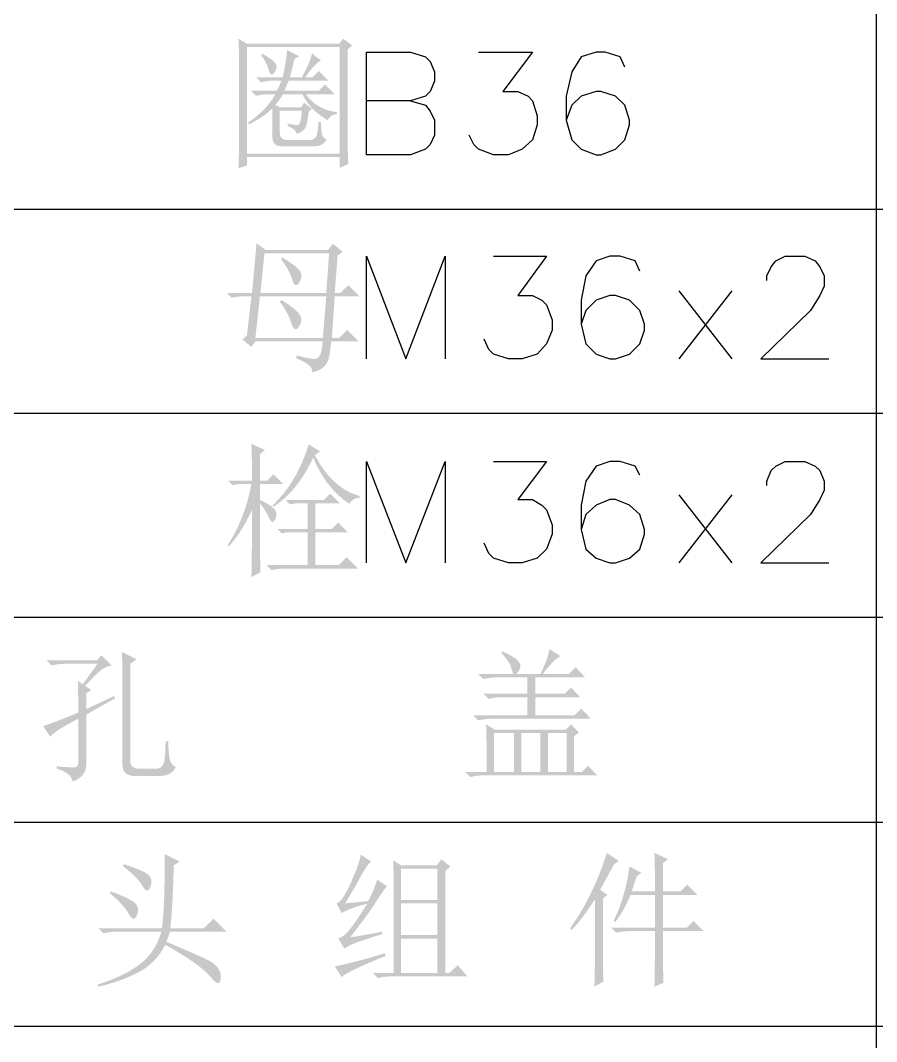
# Model space of a CAD drawing. Header units: millimetres. Extents: x 0 to 841, y 0 to 1189.
# Drawn here: x 705.34 to 736.78, y 49.62 to 87.13 of the extents above; entities that cross this region are included whole.
import ezdxf

# ---------------------------------------------------------------- set-up
doc = ezdxf.new("R2010")
doc.units = ezdxf.units.MM
doc.layers.add('C00-00-00', color=7, linetype='Continuous')

msp = doc.modelspace()

# ---------------------------------------------------------------- hatches: boundary and pattern name
at = {"layer": 'C00-00-00'}
h = msp.add_hatch(color=256, dxfattribs=at)
edge = h.paths.add_edge_path(flags=0)
edge.add_spline(control_points=[(713.348273, 86.462795), (713.348273, 86.462795), (713.660261, 86.275382), (713.660261, 86.275382), (713.660261, 86.275382), (717.051888, 86.275382), (717.051888, 86.275382), (717.051888, 86.275382), (717.197409, 86.462795), (717.197409, 86.462795), (717.197409, 86.462795), (717.530343, 86.213095), (717.530343, 86.213095), (717.530343, 86.213095), (717.363876, 86.067574), (717.363876, 86.067574), (717.363876, 86.067574), (717.363876, 82.508928), (717.363876, 82.508928), (717.363876, 82.300568), (717.370491, 82.086146), (717.384822, 81.864006), (717.384822, 81.864006), (717.072835, 81.718485), (717.072835, 81.718485), (717.072835, 81.718485), (717.072835, 82.113706), (717.072835, 82.113706), (717.072835, 82.113706), (713.660261, 82.113706), (713.660261, 82.113706), (713.660261, 82.113706), (713.660261, 81.801719), (713.660261, 81.801719), (713.660261, 81.801719), (713.348273, 81.697539), (713.348273, 81.697539), (713.361502, 81.96102), (713.368668, 82.231115), (713.368668, 82.508928), (713.368668, 82.508928), (713.368668, 85.755035), (713.368668, 85.755035), (713.368668, 85.976623), (713.361502, 86.212543), (713.348273, 86.462795), (713.348273, 86.462795), (713.348273, 86.462795), (713.348273, 86.462795)], knot_values=[0, 0, 0, 0, 1, 1, 1, 2, 2, 2, 3, 3, 3, 4, 4, 4, 5, 5, 5, 6, 6, 6, 7, 7, 7, 8, 8, 8, 9, 9, 9, 10, 10, 10, 11, 11, 11, 12, 12, 12, 13, 13, 13, 14, 14, 14, 15, 15, 15, 16, 16, 16, 16], degree=3, periodic=1)
edge = h.paths.add_edge_path(flags=0)
edge.add_spline(control_points=[(713.660261, 86.150807), (713.660261, 86.150807), (713.660261, 82.238832), (713.660261, 82.238832), (713.660261, 82.238832), (717.072835, 82.238832), (717.072835, 82.238832), (717.072835, 82.238832), (717.072835, 86.150807), (717.072835, 86.150807), (717.072835, 86.150807), (713.660261, 86.150807), (713.660261, 86.150807)], knot_values=[0, 0, 0, 0, 1, 1, 1, 2, 2, 2, 3, 3, 3, 4, 4, 4, 4], degree=3, periodic=1)
edge = h.paths.add_edge_path(flags=0)
edge.add_spline(control_points=[(714.242895, 85.901107), (714.506376, 85.747869), (714.665677, 85.626601), (714.72135, 85.536753), (714.776472, 85.446354), (714.759384, 85.338867), (714.668985, 85.214292), (714.578585, 85.089167), (714.512991, 85.11342), (714.47165, 85.287053), (714.429757, 85.460134), (714.332743, 85.650855), (714.180608, 85.859214), (714.180608, 85.859214), (714.242895, 85.901107), (714.242895, 85.901107)], knot_values=[0, 0, 0, 0, 1, 1, 1, 2, 2, 2, 3, 3, 3, 4, 4, 4, 5, 5, 5, 5], degree=3, periodic=1)
edge = h.paths.add_edge_path(flags=0)
edge.add_spline(control_points=[(714.763243, 84.548424), (714.818364, 84.659219), (714.874037, 84.783793), (714.92971, 84.9227), (714.92971, 84.9227), (714.680009, 84.9227), (714.680009, 84.9227), (714.49921, 84.9227), (714.332743, 84.901753), (714.180608, 84.860412), (714.180608, 84.860412), (713.993195, 85.047825), (713.993195, 85.047825), (713.993195, 85.047825), (714.971051, 85.047825), (714.971051, 85.047825), (715.012392, 85.199961), (715.047118, 85.366428), (715.074679, 85.547226), (715.10224, 85.727474), (715.123186, 85.893941), (715.137518, 86.046627), (715.137518, 86.046627), (715.574631, 85.817873), (715.574631, 85.817873), (715.574631, 85.817873), (715.408164, 85.713693), (715.408164, 85.713693), (715.352492, 85.491554), (715.296819, 85.269414), (715.241697, 85.047825), (715.241697, 85.047825), (715.678811, 85.047825), (715.678811, 85.047825), (715.761493, 85.199961), (715.834254, 85.342174), (715.897092, 85.473915), (715.95938, 85.605655), (716.011194, 85.755035), (716.053086, 85.921502), (716.053086, 85.921502), (716.38602, 85.651406), (716.38602, 85.651406), (716.274675, 85.637075), (716.080647, 85.435881), (715.803386, 85.047825), (715.803386, 85.047825), (716.074032, 85.047825), (716.074032, 85.047825), (716.074032, 85.047825), (716.302787, 85.27658), (716.302787, 85.27658), (716.302787, 85.27658), (716.656667, 84.9227), (716.656667, 84.9227), (716.656667, 84.9227), (715.199805, 84.9227), (715.199805, 84.9227), (715.130352, 84.756233), (715.07523, 84.631107), (715.033338, 84.548424), (715.033338, 84.548424), (716.302787, 84.548424), (716.302787, 84.548424), (716.302787, 84.548424), (716.531541, 84.777179), (716.531541, 84.777179), (716.531541, 84.777179), (716.885421, 84.423299), (716.885421, 84.423299), (716.885421, 84.423299), (715.824332, 84.423299), (715.824332, 84.423299), (716.087813, 84.048472), (716.469254, 83.826884), (716.968655, 83.75743), (716.968655, 83.75743), (716.968655, 83.695143), (716.968655, 83.695143), (716.802188, 83.680812), (716.690842, 83.604744), (716.635721, 83.466389), (716.205773, 83.702309), (715.893234, 84.020911), (715.699206, 84.423299), (715.699206, 84.423299), (714.991997, 84.423299), (714.991997, 84.423299), (714.880651, 84.243051), (714.783637, 84.111311), (714.700404, 84.028077), (714.700404, 84.028077), (714.866871, 83.944844), (714.866871, 83.944844), (714.866871, 83.944844), (715.657865, 83.944844), (715.657865, 83.944844), (715.657865, 83.944844), (715.762045, 84.111311), (715.762045, 84.111311), (715.762045, 84.111311), (716.053086, 83.882556), (716.053086, 83.882556), (716.053086, 83.882556), (715.928512, 83.778377), (715.928512, 83.778377), (715.9004, 83.486784), (715.858507, 83.288897), (715.803386, 83.185269), (715.747713, 83.081089), (715.636919, 83.008329), (715.470452, 82.966988), (715.484232, 83.064002), (715.380052, 83.161016), (715.158464, 83.258029), (715.158464, 83.258029), (715.158464, 83.341263), (715.158464, 83.341263), (715.352492, 83.299371), (715.480374, 83.282283), (715.543212, 83.289449), (715.605499, 83.296063), (715.650699, 83.473003), (715.678811, 83.820269), (715.678811, 83.820269), (714.866871, 83.820269), (714.866871, 83.820269), (714.866871, 83.820269), (714.866871, 82.987934), (714.866871, 82.987934), (714.866871, 82.834696), (714.950105, 82.751463), (715.116572, 82.738233), (715.116572, 82.738233), (715.990799, 82.738233), (715.990799, 82.738233), (716.115374, 82.751463), (716.1953, 82.817608), (716.230026, 82.935568), (716.264202, 83.053529), (716.281841, 83.209522), (716.281841, 83.404101), (716.281841, 83.404101), (716.38602, 83.404101), (716.38602, 83.404101), (716.38602, 83.237634), (716.392635, 83.098728), (716.406966, 82.987934), (716.420747, 82.876588), (716.483034, 82.800521), (716.59438, 82.758628), (716.496815, 82.592161), (716.344128, 82.508928), (716.13632, 82.508928), (716.13632, 82.508928), (714.92971, 82.508928), (714.92971, 82.508928), (714.693789, 82.508928), (714.582444, 82.647283), (714.596776, 82.925095), (714.596776, 82.925095), (714.596776, 83.903503), (714.596776, 83.903503), (714.374636, 83.681363), (714.090209, 83.487335), (713.743494, 83.320868), (713.743494, 83.320868), (713.701602, 83.383155), (713.701602, 83.383155), (713.937522, 83.535291), (714.142023, 83.705065), (714.315656, 83.892478), (714.488737, 84.079891), (714.61717, 84.256831), (714.700404, 84.423299), (714.700404, 84.423299), (714.492596, 84.423299), (714.492596, 84.423299), (714.311797, 84.423299), (714.14533, 84.402352), (713.993195, 84.361011), (713.993195, 84.361011), (713.805782, 84.548424), (713.805782, 84.548424), (713.805782, 84.548424), (714.763243, 84.548424), (714.763243, 84.548424)], knot_values=[0, 0, 0, 0, 1, 1, 1, 2, 2, 2, 3, 3, 3, 4, 4, 4, 5, 5, 5, 6, 6, 6, 7, 7, 7, 8, 8, 8, 9, 9, 9, 10, 10, 10, 11, 11, 11, 12, 12, 12, 13, 13, 13, 14, 14, 14, 15, 15, 15, 16, 16, 16, 17, 17, 17, 18, 18, 18, 19, 19, 19, 20, 20, 20, 21, 21, 21, 22, 22, 22, 23, 23, 23, 24, 24, 24, 25, 25, 25, 26, 26, 26, 27, 27, 27, 28, 28, 28, 29, 29, 29, 30, 30, 30, 31, 31, 31, 32, 32, 32, 33, 33, 33, 34, 34, 34, 35, 35, 35, 36, 36, 36, 37, 37, 37, 38, 38, 38, 39, 39, 39, 40, 40, 40, 41, 41, 41, 42, 42, 42, 43, 43, 43, 44, 44, 44, 45, 45, 45, 46, 46, 46, 47, 47, 47, 48, 48, 48, 49, 49, 49, 50, 50, 50, 51, 51, 51, 52, 52, 52, 53, 53, 53, 54, 54, 54, 55, 55, 55, 56, 56, 56, 57, 57, 57, 58, 58, 58, 59, 59, 59, 60, 60, 60, 61, 61, 61, 62, 62, 62, 62], degree=3, periodic=1)
h = msp.add_hatch(color=256, dxfattribs=at)
edge = h.paths.add_edge_path(flags=0)
edge.add_spline(control_points=[(716.989601, 78.49007), (716.989601, 78.49007), (716.885421, 77.116442), (716.885421, 77.116442), (716.885421, 77.116442), (717.093781, 77.116442), (717.093781, 77.116442), (717.093781, 77.116442), (717.384822, 77.408035), (717.384822, 77.408035), (717.384822, 77.408035), (717.80099, 76.991867), (717.80099, 76.991867), (717.80099, 76.991867), (716.885421, 76.991867), (716.885421, 76.991867), (716.885421, 76.991867), (716.781242, 75.472718), (716.781242, 75.472718), (716.781242, 75.472718), (717.051888, 75.472718), (717.051888, 75.472718), (717.051888, 75.472718), (717.343481, 75.763759), (717.343481, 75.763759), (717.343481, 75.763759), (717.759649, 75.347592), (717.759649, 75.347592), (717.759649, 75.347592), (716.760847, 75.347592), (716.760847, 75.347592), (716.732735, 75.097891), (716.704623, 74.903864), (716.677062, 74.764957), (716.649501, 74.626602), (716.587214, 74.508642), (716.4902, 74.411628), (716.393186, 74.314614), (716.247114, 74.245161), (716.053086, 74.203269), (716.094427, 74.384068), (715.9004, 74.557149), (715.470452, 74.723616), (715.470452, 74.723616), (715.491398, 74.827796), (715.491398, 74.827796), (715.851893, 74.730231), (716.076789, 74.68889), (716.167188, 74.70267), (716.257587, 74.71645), (716.319874, 74.768265), (716.354601, 74.858664), (716.389328, 74.949063), (716.420747, 75.111672), (716.448308, 75.347592), (716.448308, 75.347592), (713.972249, 75.347592), (713.972249, 75.347592), (713.972249, 75.347592), (713.826728, 75.139784), (713.826728, 75.139784), (713.826728, 75.139784), (713.493794, 75.41043), (713.493794, 75.41043), (713.493794, 75.41043), (713.660261, 75.555951), (713.660261, 75.555951), (713.660261, 75.555951), (713.826728, 76.991867), (713.826728, 76.991867), (713.826728, 76.991867), (713.389614, 76.991867), (713.389614, 76.991867), (713.389614, 76.991867), (713.098572, 76.949975), (713.098572, 76.949975), (713.098572, 76.949975), (712.932105, 77.116442), (712.932105, 77.116442), (712.932105, 77.116442), (713.847674, 77.116442), (713.847674, 77.116442), (713.847674, 77.116442), (714.014141, 78.947579), (714.014141, 78.947579), (714.014141, 78.947579), (714.347075, 78.697878), (714.347075, 78.697878), (714.347075, 78.697878), (716.635721, 78.697878), (716.635721, 78.697878), (716.635721, 78.697878), (716.823134, 78.926633), (716.823134, 78.926633), (716.823134, 78.926633), (717.177014, 78.635591), (717.177014, 78.635591), (717.177014, 78.635591), (716.989601, 78.49007), (716.989601, 78.49007)], knot_values=[0, 0, 0, 0, 1, 1, 1, 2, 2, 2, 3, 3, 3, 4, 4, 4, 5, 5, 5, 6, 6, 6, 7, 7, 7, 8, 8, 8, 9, 9, 9, 10, 10, 10, 11, 11, 11, 12, 12, 12, 13, 13, 13, 14, 14, 14, 15, 15, 15, 16, 16, 16, 17, 17, 17, 18, 18, 18, 19, 19, 19, 20, 20, 20, 21, 21, 21, 22, 22, 22, 23, 23, 23, 24, 24, 24, 25, 25, 25, 26, 26, 26, 27, 27, 27, 28, 28, 28, 29, 29, 29, 30, 30, 30, 31, 31, 31, 32, 32, 32, 33, 33, 33, 33], degree=3, periodic=1)
edge = h.paths.add_edge_path(flags=0)
edge.add_spline(control_points=[(716.573433, 77.116442), (716.573433, 77.116442), (716.677613, 78.573304), (716.677613, 78.573304), (716.677613, 78.573304), (714.305183, 78.573304), (714.305183, 78.573304), (714.305183, 78.573304), (714.159662, 77.116442), (714.159662, 77.116442), (714.159662, 77.116442), (716.573433, 77.116442), (716.573433, 77.116442)], knot_values=[0, 0, 0, 0, 1, 1, 1, 2, 2, 2, 3, 3, 3, 4, 4, 4, 4], degree=3, periodic=1)
edge = h.paths.add_edge_path(flags=0)
edge.add_spline(control_points=[(716.448308, 75.472718), (716.448308, 75.472718), (716.573433, 76.991867), (716.573433, 76.991867), (716.573433, 76.991867), (714.138716, 76.991867), (714.138716, 76.991867), (714.138716, 76.991867), (713.972249, 75.472718), (713.972249, 75.472718), (713.972249, 75.472718), (716.448308, 75.472718), (716.448308, 75.472718)], knot_values=[0, 0, 0, 0, 1, 1, 1, 2, 2, 2, 3, 3, 3, 4, 4, 4, 4], degree=3, periodic=1)
edge = h.paths.add_edge_path(flags=0)
edge.add_spline(control_points=[(714.950105, 78.427232), (715.283039, 78.233204), (715.498012, 78.073351), (715.595026, 77.948777), (715.69204, 77.823651), (715.688733, 77.67813), (715.585105, 77.511663), (715.480925, 77.345196), (715.394384, 77.379923), (715.324931, 77.615843), (715.255478, 77.851763), (715.116572, 78.101463), (714.908763, 78.364944), (714.908763, 78.364944), (714.950105, 78.427232), (714.950105, 78.427232)], knot_values=[0, 0, 0, 0, 1, 1, 1, 2, 2, 2, 3, 3, 3, 4, 4, 4, 5, 5, 5, 5], degree=3, periodic=1)
edge = h.paths.add_edge_path(flags=0)
edge.add_spline(control_points=[(714.92971, 76.866741), (715.262644, 76.658382), (715.480925, 76.4853), (715.585105, 76.346394), (715.688733, 76.207488), (715.685426, 76.055352), (715.574631, 75.888885), (715.463286, 75.722418), (715.369579, 75.763759), (715.293512, 76.01346), (715.217444, 76.26316), (715.07523, 76.526641), (714.866871, 76.804454), (714.866871, 76.804454), (714.92971, 76.866741), (714.92971, 76.866741)], knot_values=[0, 0, 0, 0, 1, 1, 1, 2, 2, 2, 3, 3, 3, 4, 4, 4, 5, 5, 5, 5], degree=3, periodic=1)
h = msp.add_hatch(color=256, dxfattribs=at)
edge = h.paths.add_edge_path(flags=0)
edge.add_spline(control_points=[(715.928512, 71.557489), (715.928512, 71.557489), (716.344679, 71.307788), (716.344679, 71.307788), (716.344679, 71.307788), (716.157266, 71.162267), (716.157266, 71.162267), (716.587214, 70.343161), (717.135122, 69.84376), (717.80099, 69.664064), (717.80099, 69.664064), (717.80099, 69.601226), (717.80099, 69.601226), (717.620191, 69.587445), (717.495617, 69.511377), (717.426715, 69.372471), (716.843529, 69.760527), (716.399801, 70.329381), (716.094979, 71.079034), (715.720152, 70.259928), (715.234532, 69.656347), (714.638117, 69.268291), (714.638117, 69.268291), (714.596776, 69.310184), (714.596776, 69.310184), (715.206971, 69.892267), (715.650699, 70.641369), (715.928512, 71.557489), (715.928512, 71.557489), (715.928512, 71.557489), (715.928512, 71.557489)], knot_values=[0, 0, 0, 0, 1, 1, 1, 2, 2, 2, 3, 3, 3, 4, 4, 4, 5, 5, 5, 6, 6, 6, 7, 7, 7, 8, 8, 8, 9, 9, 9, 10, 10, 10, 10], degree=3, periodic=1)
edge = h.paths.add_edge_path(flags=0)
edge.add_spline(control_points=[(715.07523, 69.517992), (715.07523, 69.517992), (716.4902, 69.517992), (716.4902, 69.517992), (716.4902, 69.517992), (716.718954, 69.747298), (716.718954, 69.747298), (716.718954, 69.747298), (717.072835, 69.393417), (717.072835, 69.393417), (717.072835, 69.393417), (716.178212, 69.393417), (716.178212, 69.393417), (716.178212, 69.393417), (716.178212, 68.456903), (716.178212, 68.456903), (716.178212, 68.456903), (716.781242, 68.456903), (716.781242, 68.456903), (716.781242, 68.456903), (717.010547, 68.685657), (717.010547, 68.685657), (717.010547, 68.685657), (717.363876, 68.332328), (717.363876, 68.332328), (717.363876, 68.332328), (716.178212, 68.332328), (716.178212, 68.332328), (716.178212, 68.332328), (716.178212, 67.125166), (716.178212, 67.125166), (716.178212, 67.125166), (717.030942, 67.125166), (717.030942, 67.125166), (717.030942, 67.125166), (717.322535, 67.416759), (717.322535, 67.416759), (717.322535, 67.416759), (717.738703, 67.000041), (717.738703, 67.000041), (717.738703, 67.000041), (715.07523, 67.000041), (715.07523, 67.000041), (714.894432, 67.000041), (714.727965, 66.979646), (714.575829, 66.937753), (714.575829, 66.937753), (714.388416, 67.125166), (714.388416, 67.125166), (714.388416, 67.125166), (715.886619, 67.125166), (715.886619, 67.125166), (715.886619, 67.125166), (715.886619, 68.332328), (715.886619, 68.332328), (715.886619, 68.332328), (715.137518, 68.332328), (715.137518, 68.332328), (715.137518, 68.332328), (714.950105, 68.290436), (714.950105, 68.290436), (714.950105, 68.290436), (714.783637, 68.456903), (714.783637, 68.456903), (714.783637, 68.456903), (715.886619, 68.456903), (715.886619, 68.456903), (715.886619, 68.456903), (715.886619, 69.393417), (715.886619, 69.393417), (715.886619, 69.393417), (715.429111, 69.393417), (715.429111, 69.393417), (715.429111, 69.393417), (715.241697, 69.351525), (715.241697, 69.351525), (715.241697, 69.351525), (715.07523, 69.517992), (715.07523, 69.517992)], knot_values=[0, 0, 0, 0, 1, 1, 1, 2, 2, 2, 3, 3, 3, 4, 4, 4, 5, 5, 5, 6, 6, 6, 7, 7, 7, 8, 8, 8, 9, 9, 9, 10, 10, 10, 11, 11, 11, 12, 12, 12, 13, 13, 13, 14, 14, 14, 15, 15, 15, 16, 16, 16, 17, 17, 17, 18, 18, 18, 19, 19, 19, 20, 20, 20, 21, 21, 21, 22, 22, 22, 23, 23, 23, 24, 24, 24, 25, 25, 25, 26, 26, 26, 26], degree=3, periodic=1)
edge = h.paths.add_edge_path(flags=0)
edge.add_spline(control_points=[(714.138716, 69.393417), (714.138716, 67.992228), (714.14533, 67.146113), (714.159662, 66.85452), (714.159662, 66.85452), (713.826728, 66.688053), (713.826728, 66.688053), (713.840508, 67.32636), (713.847674, 68.151529), (713.847674, 69.164663), (713.625534, 68.65093), (713.341107, 68.200036), (712.994393, 67.811981), (712.994393, 67.811981), (712.9525, 67.853322), (712.9525, 67.853322), (713.368668, 68.491629), (713.660261, 69.240731), (713.826728, 70.100627), (713.826728, 70.100627), (713.327327, 70.100627), (713.327327, 70.100627), (713.327327, 70.100627), (713.139914, 70.059285), (713.139914, 70.059285), (713.139914, 70.059285), (712.973447, 70.225752), (712.973447, 70.225752), (712.973447, 70.225752), (713.847674, 70.225752), (713.847674, 70.225752), (713.847674, 70.766495), (713.840508, 71.217389), (713.826728, 71.578435), (713.826728, 71.578435), (714.326129, 71.349129), (714.326129, 71.349129), (714.326129, 71.349129), (714.138716, 71.203608), (714.138716, 71.203608), (714.138716, 71.203608), (714.138716, 70.225752), (714.138716, 70.225752), (714.138716, 70.225752), (714.409362, 70.225752), (714.409362, 70.225752), (714.409362, 70.225752), (714.638117, 70.454507), (714.638117, 70.454507), (714.638117, 70.454507), (714.991997, 70.100627), (714.991997, 70.100627), (714.991997, 70.100627), (714.138716, 70.100627), (714.138716, 70.100627), (714.138716, 70.100627), (714.138716, 69.517992), (714.138716, 69.517992), (714.388416, 69.406647), (714.562049, 69.29916), (714.659063, 69.195531), (714.756077, 69.091351), (714.769857, 68.962918), (714.700404, 68.810783), (714.630951, 68.658096), (714.551576, 68.68235), (714.461177, 68.883543), (714.370777, 69.084186), (714.26329, 69.254511), (714.138716, 69.393417), (714.138716, 69.393417), (714.138716, 69.393417), (714.138716, 69.393417)], knot_values=[0, 0, 0, 0, 1, 1, 1, 2, 2, 2, 3, 3, 3, 4, 4, 4, 5, 5, 5, 6, 6, 6, 7, 7, 7, 8, 8, 8, 9, 9, 9, 10, 10, 10, 11, 11, 11, 12, 12, 12, 13, 13, 13, 14, 14, 14, 15, 15, 15, 16, 16, 16, 17, 17, 17, 18, 18, 18, 19, 19, 19, 20, 20, 20, 21, 21, 21, 22, 22, 22, 23, 23, 23, 24, 24, 24, 24], degree=3, periodic=1)
h = msp.add_hatch(color=256, dxfattribs=at)
edge = h.paths.add_edge_path(flags=0)
edge.add_spline(control_points=[(709.091493, 62.917565), (709.091493, 63.264279), (709.084327, 63.604379), (709.071098, 63.937313), (709.071098, 63.937313), (709.61184, 63.666666), (709.61184, 63.666666), (709.61184, 63.666666), (709.383086, 63.500199), (709.383086, 63.500199), (709.383086, 63.500199), (709.383086, 60.004392), (709.383086, 60.004392), (709.354974, 59.740911), (709.486714, 59.622951), (709.778307, 59.650512), (709.778307, 59.650512), (710.402834, 59.650512), (710.402834, 59.650512), (710.527409, 59.678073), (710.603477, 59.778945), (710.631037, 59.952578), (710.658598, 60.125659), (710.67293, 60.358272), (710.67293, 60.649314), (710.67293, 60.649314), (710.777109, 60.649314), (710.777109, 60.649314), (710.777109, 60.399613), (710.79089, 60.195113), (710.818451, 60.035811), (710.846011, 59.875959), (710.92263, 59.768472), (711.047756, 59.71335), (710.950742, 59.491211), (710.749549, 59.379865), (710.444175, 59.379865), (710.444175, 59.379865), (709.61184, 59.379865), (709.61184, 59.379865), (709.251346, 59.366636), (709.077713, 59.512157), (709.091493, 59.816979), (709.091493, 59.816979), (709.091493, 62.917565), (709.091493, 62.917565)], knot_values=[0, 0, 0, 0, 1, 1, 1, 2, 2, 2, 3, 3, 3, 4, 4, 4, 5, 5, 5, 6, 6, 6, 7, 7, 7, 8, 8, 8, 9, 9, 9, 10, 10, 10, 11, 11, 11, 12, 12, 12, 13, 13, 13, 14, 14, 14, 15, 15, 15, 15], degree=3, periodic=1)
edge = h.paths.add_edge_path(flags=0)
edge.add_spline(control_points=[(708.821398, 62.230751), (708.488464, 62.050503), (708.134583, 61.84931), (707.759757, 61.627721), (707.759757, 61.627721), (707.759757, 59.796584), (707.759757, 59.796584), (707.759757, 59.505542), (707.59329, 59.297183), (707.260356, 59.172057), (707.232795, 59.380416), (707.038216, 59.539718), (706.677721, 59.650512), (706.677721, 59.650512), (706.677721, 59.733745), (706.677721, 59.733745), (706.983095, 59.706185), (707.190903, 59.692404), (707.302248, 59.692404), (707.413043, 59.692404), (707.468715, 59.761306), (707.468715, 59.900212), (707.468715, 59.900212), (707.468715, 61.481649), (707.468715, 61.481649), (706.844188, 61.162495), (706.504089, 60.940356), (706.448967, 60.815781), (706.448967, 60.815781), (706.17832, 61.211553), (706.17832, 61.211553), (706.441801, 61.294236), (706.8723, 61.460703), (707.468715, 61.710955), (707.468715, 62.237916), (707.46155, 62.625972), (707.447769, 62.876224), (707.447769, 62.876224), (707.635182, 62.751098), (707.635182, 62.751098), (707.635182, 62.751098), (708.175925, 63.500199), (708.175925, 63.500199), (708.175925, 63.500199), (706.99026, 63.500199), (706.99026, 63.500199), (706.809462, 63.500199), (706.642995, 63.479253), (706.490859, 63.437912), (706.490859, 63.437912), (706.303446, 63.625325), (706.303446, 63.625325), (706.303446, 63.625325), (708.15553, 63.625325), (708.15553, 63.625325), (708.15553, 63.625325), (708.321997, 63.812187), (708.321997, 63.812187), (708.321997, 63.812187), (708.696272, 63.437912), (708.696272, 63.437912), (708.584926, 63.42358), (708.470825, 63.378381), (708.352865, 63.302313), (708.234905, 63.226245), (708.023238, 63.021744), (707.718416, 62.68881), (707.718416, 62.68881), (707.94717, 62.54329), (707.94717, 62.54329), (707.94717, 62.54329), (707.759757, 62.418164), (707.759757, 62.418164), (707.759757, 62.418164), (707.759757, 61.835529), (707.759757, 61.835529), (707.995677, 61.946323), (708.335226, 62.105625), (708.779505, 62.313984), (708.779505, 62.313984), (708.821398, 62.230751), (708.821398, 62.230751)], knot_values=[0, 0, 0, 0, 1, 1, 1, 2, 2, 2, 3, 3, 3, 4, 4, 4, 5, 5, 5, 6, 6, 6, 7, 7, 7, 8, 8, 8, 9, 9, 9, 10, 10, 10, 11, 11, 11, 12, 12, 12, 13, 13, 13, 14, 14, 14, 15, 15, 15, 16, 16, 16, 17, 17, 17, 18, 18, 18, 19, 19, 19, 20, 20, 20, 21, 21, 21, 22, 22, 22, 23, 23, 23, 24, 24, 24, 25, 25, 25, 26, 26, 26, 27, 27, 27, 27], degree=3, periodic=1)
h = msp.add_hatch(color=256, dxfattribs=at)
edge = h.paths.add_edge_path(flags=0)
edge.add_spline(control_points=[(724.711889, 60.961853), (724.711889, 60.961853), (724.711889, 59.525937), (724.711889, 59.525937), (724.711889, 59.525937), (725.398703, 59.525937), (725.398703, 59.525937), (725.398703, 59.525937), (725.398703, 60.961853), (725.398703, 60.961853), (725.398703, 60.961853), (724.711889, 60.961853), (724.711889, 60.961853)], knot_values=[0, 0, 0, 0, 1, 1, 1, 2, 2, 2, 3, 3, 3, 4, 4, 4, 4], degree=3, periodic=1)
edge = h.paths.add_edge_path(flags=0)
edge.add_spline(control_points=[(722.464584, 59.525937), (722.464584, 60.399613), (722.457418, 60.982248), (722.443638, 61.273841), (722.443638, 61.273841), (722.755626, 61.086428), (722.755626, 61.086428), (722.755626, 61.086428), (725.377757, 61.086428), (725.377757, 61.086428), (725.377757, 61.086428), (725.56517, 61.273841), (725.56517, 61.273841), (725.56517, 61.273841), (725.856212, 60.982248), (725.856212, 60.982248), (725.856212, 60.982248), (725.668799, 60.836727), (725.668799, 60.836727), (725.668799, 60.836727), (725.668799, 59.525937), (725.668799, 59.525937), (725.668799, 59.525937), (725.960392, 59.525937), (725.960392, 59.525937), (725.960392, 59.525937), (726.189146, 59.754692), (726.189146, 59.754692), (726.189146, 59.754692), (726.52208, 59.400811), (726.52208, 59.400811), (726.52208, 59.400811), (722.360405, 59.400811), (722.360405, 59.400811), (722.179606, 59.400811), (722.013139, 59.380416), (721.861004, 59.338524), (721.861004, 59.338524), (721.67359, 59.525937), (721.67359, 59.525937), (721.67359, 59.525937), (722.464584, 59.525937), (722.464584, 59.525937)], knot_values=[0, 0, 0, 0, 1, 1, 1, 2, 2, 2, 3, 3, 3, 4, 4, 4, 5, 5, 5, 6, 6, 6, 7, 7, 7, 8, 8, 8, 9, 9, 9, 10, 10, 10, 11, 11, 11, 12, 12, 12, 13, 13, 13, 14, 14, 14, 14], degree=3, periodic=1)
edge = h.paths.add_edge_path(flags=0)
edge.add_spline(control_points=[(722.735231, 60.961853), (722.735231, 60.961853), (722.735231, 59.525937), (722.735231, 59.525937), (722.735231, 59.525937), (723.463386, 59.525937), (723.463386, 59.525937), (723.463386, 59.525937), (723.463386, 60.961853), (723.463386, 60.961853), (723.463386, 60.961853), (722.735231, 60.961853), (722.735231, 60.961853)], knot_values=[0, 0, 0, 0, 1, 1, 1, 2, 2, 2, 3, 3, 3, 4, 4, 4, 4], degree=3, periodic=1)
edge = h.paths.add_edge_path(flags=0)
edge.add_spline(control_points=[(723.734033, 60.961853), (723.734033, 60.961853), (723.734033, 59.525937), (723.734033, 59.525937), (723.734033, 59.525937), (724.441242, 59.525937), (724.441242, 59.525937), (724.441242, 59.525937), (724.441242, 60.961853), (724.441242, 60.961853), (724.441242, 60.961853), (723.734033, 60.961853), (723.734033, 60.961853)], knot_values=[0, 0, 0, 0, 1, 1, 1, 2, 2, 2, 3, 3, 3, 4, 4, 4, 4], degree=3, periodic=1)
edge = h.paths.add_edge_path(flags=0)
edge.add_spline(control_points=[(723.026273, 63.958259), (723.386767, 63.805021), (723.601741, 63.662808), (723.671195, 63.531067), (723.740648, 63.399327), (723.698755, 63.264279), (723.54662, 63.125924), (723.54662, 63.125924), (724.441242, 63.125924), (724.441242, 63.125924), (724.62149, 63.500199), (724.732284, 63.805573), (724.774176, 64.041493), (724.774176, 64.041493), (725.190344, 63.770846), (725.190344, 63.770846), (725.065218, 63.756514), (724.843078, 63.54154), (724.524476, 63.125924), (724.524476, 63.125924), (725.481937, 63.125924), (725.481937, 63.125924), (725.481937, 63.125924), (725.731637, 63.375625), (725.731637, 63.375625), (725.731637, 63.375625), (726.084966, 63.000798), (726.084966, 63.000798), (726.084966, 63.000798), (724.253829, 63.000798), (724.253829, 63.000798), (724.253829, 63.000798), (724.253829, 62.397218), (724.253829, 62.397218), (724.253829, 62.397218), (725.335865, 62.397218), (725.335865, 62.397218), (725.335865, 62.397218), (725.56517, 62.626523), (725.56517, 62.626523), (725.56517, 62.626523), (725.898104, 62.272643), (725.898104, 62.272643), (725.898104, 62.272643), (724.253829, 62.272643), (724.253829, 62.272643), (724.253829, 62.272643), (724.253829, 61.606775), (724.253829, 61.606775), (724.253829, 61.606775), (725.689745, 61.606775), (725.689745, 61.606775), (725.689745, 61.606775), (725.939445, 61.856475), (725.939445, 61.856475), (725.939445, 61.856475), (726.293326, 61.481649), (726.293326, 61.481649), (726.293326, 61.481649), (722.651997, 61.481649), (722.651997, 61.481649), (722.471199, 61.481649), (722.304732, 61.460703), (722.152596, 61.419362), (722.152596, 61.419362), (721.965183, 61.606775), (721.965183, 61.606775), (721.965183, 61.606775), (723.962787, 61.606775), (723.962787, 61.606775), (723.962787, 61.606775), (723.962787, 62.272643), (723.962787, 62.272643), (723.962787, 62.272643), (723.047219, 62.272643), (723.047219, 62.272643), (722.86642, 62.272643), (722.699953, 62.251697), (722.547818, 62.210356), (722.547818, 62.210356), (722.360405, 62.397218), (722.360405, 62.397218), (722.360405, 62.397218), (723.962787, 62.397218), (723.962787, 62.397218), (723.962787, 62.397218), (723.962787, 63.000798), (723.962787, 63.000798), (723.962787, 63.000798), (722.838859, 63.000798), (722.838859, 63.000798), (722.658612, 63.000798), (722.492145, 62.979852), (722.339458, 62.938511), (722.339458, 62.938511), (722.152596, 63.125924), (722.152596, 63.125924), (722.152596, 63.125924), (723.44244, 63.125924), (723.44244, 63.125924), (723.414879, 63.194826), (723.38346, 63.288533), (723.348734, 63.406493), (723.314007, 63.524453), (723.199354, 63.687061), (723.005326, 63.895421), (723.005326, 63.895421), (723.026273, 63.958259), (723.026273, 63.958259)], knot_values=[0, 0, 0, 0, 1, 1, 1, 2, 2, 2, 3, 3, 3, 4, 4, 4, 5, 5, 5, 6, 6, 6, 7, 7, 7, 8, 8, 8, 9, 9, 9, 10, 10, 10, 11, 11, 11, 12, 12, 12, 13, 13, 13, 14, 14, 14, 15, 15, 15, 16, 16, 16, 17, 17, 17, 18, 18, 18, 19, 19, 19, 20, 20, 20, 21, 21, 21, 22, 22, 22, 23, 23, 23, 24, 24, 24, 25, 25, 25, 26, 26, 26, 27, 27, 27, 28, 28, 28, 29, 29, 29, 30, 30, 30, 31, 31, 31, 32, 32, 32, 33, 33, 33, 34, 34, 34, 35, 35, 35, 36, 36, 36, 36], degree=3, periodic=1)
h = msp.add_hatch(color=256, dxfattribs=at)
edge = h.paths.add_edge_path(flags=0)
edge.add_spline(control_points=[(709.144979, 56.136389), (709.630048, 55.983151), (709.932114, 55.851411), (710.050074, 55.740617), (710.168034, 55.629271), (710.188429, 55.48375), (710.112361, 55.303503), (710.036294, 55.123256), (709.942587, 55.133729), (709.831793, 55.334922), (709.720447, 55.536116), (709.477913, 55.782509), (709.103637, 56.073551), (709.103637, 56.073551), (709.144979, 56.136389), (709.144979, 56.136389)], knot_values=[0, 0, 0, 0, 1, 1, 1, 2, 2, 2, 3, 3, 3, 4, 4, 4, 5, 5, 5, 5], degree=3, periodic=1)
edge = h.paths.add_edge_path(flags=0)
edge.add_spline(control_points=[(708.666524, 55.137587), (709.193486, 54.943008), (709.501615, 54.787014), (709.592014, 54.669054), (709.682413, 54.551094), (709.689028, 54.408881), (709.61296, 54.242413), (709.536893, 54.075946), (709.439879, 54.1002), (709.321919, 54.315174), (709.203959, 54.530148), (708.971346, 54.783707), (708.624631, 55.074749), (708.624631, 55.074749), (708.666524, 55.137587), (708.666524, 55.137587)], knot_values=[0, 0, 0, 0, 1, 1, 1, 2, 2, 2, 3, 3, 3, 4, 4, 4, 5, 5, 5, 5], degree=3, periodic=1)
edge = h.paths.add_edge_path(flags=0)
edge.add_spline(control_points=[(711.184475, 56.240018), (711.184475, 56.240018), (710.976116, 56.094497), (710.976116, 56.094497), (710.961784, 55.636437), (710.948004, 55.251689), (710.934223, 54.939701), (710.920443, 54.627713), (710.892882, 54.242413), (710.851541, 53.784905), (710.851541, 53.784905), (712.079098, 53.784905), (712.079098, 53.784905), (712.079098, 53.784905), (712.432978, 54.138785), (712.432978, 54.138785), (712.432978, 54.138785), (712.911433, 53.659779), (712.911433, 53.659779), (712.911433, 53.659779), (710.830595, 53.659779), (710.830595, 53.659779), (710.802483, 53.548433), (710.760591, 53.423859), (710.705469, 53.285504), (711.413229, 52.993911), (711.926411, 52.768464), (712.245565, 52.609163), (712.564167, 52.44931), (712.716854, 52.234336), (712.703073, 51.964241), (712.689293, 51.693594), (712.56086, 51.707374), (712.318325, 52.005582), (712.075239, 52.303789), (711.524024, 52.695703), (710.664128, 53.181324), (710.428208, 52.723264), (710.095274, 52.383164), (709.665326, 52.161576), (709.235378, 51.939987), (708.749757, 51.766354), (708.208464, 51.641229), (708.208464, 51.641229), (708.188069, 51.724462), (708.188069, 51.724462), (708.784484, 51.905261), (709.283334, 52.141181), (709.685721, 52.432223), (710.088108, 52.723264), (710.365369, 53.132817), (710.518607, 53.659779), (710.518607, 53.659779), (708.895278, 53.659779), (708.895278, 53.659779), (708.714479, 53.659779), (708.548012, 53.638833), (708.395877, 53.597492), (708.395877, 53.597492), (708.208464, 53.784905), (708.208464, 53.784905), (708.208464, 53.784905), (710.539002, 53.784905), (710.539002, 53.784905), (710.594124, 54.242413), (710.625543, 54.738507), (710.632709, 55.272635), (710.639323, 55.806211), (710.643182, 56.219071), (710.643182, 56.510664), (710.643182, 56.510664), (711.184475, 56.240018), (711.184475, 56.240018)], knot_values=[0, 0, 0, 0, 1, 1, 1, 2, 2, 2, 3, 3, 3, 4, 4, 4, 5, 5, 5, 6, 6, 6, 7, 7, 7, 8, 8, 8, 9, 9, 9, 10, 10, 10, 11, 11, 11, 12, 12, 12, 13, 13, 13, 14, 14, 14, 15, 15, 15, 16, 16, 16, 17, 17, 17, 18, 18, 18, 19, 19, 19, 20, 20, 20, 21, 21, 21, 22, 22, 22, 23, 23, 23, 24, 24, 24, 24], degree=3, periodic=1)
h = msp.add_hatch(color=256, dxfattribs=at)
edge = h.paths.add_edge_path(flags=0)
edge.add_spline(control_points=[(717.449901, 53.451971), (717.976863, 53.534653), (718.36547, 53.604106), (718.61517, 53.659779), (718.61517, 53.659779), (718.636116, 53.576545), (718.636116, 53.576545), (718.455318, 53.520873), (718.208925, 53.440946), (717.896937, 53.337318), (717.584949, 53.233138), (717.366668, 53.132817), (717.242093, 53.035803), (717.242093, 53.035803), (717.012787, 53.410078), (717.012787, 53.410078), (717.151694, 53.451971), (717.293907, 53.562765), (717.439428, 53.743012), (717.584949, 53.92326), (717.796615, 54.235248), (718.074428, 54.679527), (717.866069, 54.637635), (717.681963, 54.585821), (717.522661, 54.523533), (717.362809, 54.460695), (717.234927, 54.401715), (717.137913, 54.346593), (717.137913, 54.346593), (716.9505, 54.700473), (716.9505, 54.700473), (717.089406, 54.728034), (717.262488, 54.973876), (717.470847, 55.439102), (717.678655, 55.903776), (717.80323, 56.253798), (717.845122, 56.489718), (717.845122, 56.489718), (718.219949, 56.240018), (718.219949, 56.240018), (718.094823, 56.115443), (717.96639, 55.92803), (717.834649, 55.678329), (717.702909, 55.428629), (717.512188, 55.102861), (717.262488, 54.700473), (717.262488, 54.700473), (718.115769, 54.783707), (718.115769, 54.783707), (718.254675, 55.047188), (718.36547, 55.310669), (718.448703, 55.57415), (718.448703, 55.57415), (718.802583, 55.324449), (718.802583, 55.324449), (718.73313, 55.254996), (718.594224, 55.057661), (718.386416, 54.731341), (718.178056, 54.405022), (717.866069, 53.978933), (717.449901, 53.451971), (717.449901, 53.451971), (717.449901, 53.451971), (717.449901, 53.451971)], knot_values=[0, 0, 0, 0, 1, 1, 1, 2, 2, 2, 3, 3, 3, 4, 4, 4, 5, 5, 5, 6, 6, 6, 7, 7, 7, 8, 8, 8, 9, 9, 9, 10, 10, 10, 11, 11, 11, 12, 12, 12, 13, 13, 13, 14, 14, 14, 15, 15, 15, 16, 16, 16, 17, 17, 17, 18, 18, 18, 19, 19, 19, 20, 20, 20, 21, 21, 21, 21], degree=3, periodic=1)
edge = h.paths.add_edge_path(flags=0)
edge.add_spline(control_points=[(716.888213, 52.390881), (717.05468, 52.418442), (717.328634, 52.480729), (717.710075, 52.577743), (718.091516, 52.674757), (718.427757, 52.772322), (718.71935, 52.869336), (718.71935, 52.869336), (718.760691, 52.765157), (718.760691, 52.765157), (718.566663, 52.695703), (718.27507, 52.573885), (717.887015, 52.400803), (717.498408, 52.22717), (717.248707, 52.092123), (717.137913, 51.995109), (717.137913, 51.995109), (716.888213, 52.390881), (716.888213, 52.390881)], knot_values=[0, 0, 0, 0, 1, 1, 1, 2, 2, 2, 3, 3, 3, 4, 4, 4, 5, 5, 5, 6, 6, 6, 6], degree=3, periodic=1)
edge = h.paths.add_edge_path(flags=0)
edge.add_spline(control_points=[(719.322931, 55.969922), (719.322931, 55.969922), (719.322931, 54.825048), (719.322931, 54.825048), (719.322931, 54.825048), (720.654667, 54.825048), (720.654667, 54.825048), (720.654667, 54.825048), (720.654667, 55.969922), (720.654667, 55.969922), (720.654667, 55.969922), (719.322931, 55.969922), (719.322931, 55.969922)], knot_values=[0, 0, 0, 0, 1, 1, 1, 2, 2, 2, 3, 3, 3, 4, 4, 4, 4], degree=3, periodic=1)
edge = h.paths.add_edge_path(flags=0)
edge.add_spline(control_points=[(719.322931, 54.700473), (719.322931, 54.700473), (719.322931, 53.535204), (719.322931, 53.535204), (719.322931, 53.535204), (720.654667, 53.535204), (720.654667, 53.535204), (720.654667, 53.535204), (720.654667, 54.700473), (720.654667, 54.700473), (720.654667, 54.700473), (719.322931, 54.700473), (719.322931, 54.700473)], knot_values=[0, 0, 0, 0, 1, 1, 1, 2, 2, 2, 3, 3, 3, 4, 4, 4, 4], degree=3, periodic=1)
edge = h.paths.add_edge_path(flags=0)
edge.add_spline(control_points=[(719.322931, 53.410078), (719.322931, 53.410078), (719.322931, 52.14063), (719.322931, 52.14063), (719.322931, 52.14063), (720.654667, 52.14063), (720.654667, 52.14063), (720.654667, 52.14063), (720.654667, 53.410078), (720.654667, 53.410078), (720.654667, 53.410078), (719.322931, 53.410078), (719.322931, 53.410078)], knot_values=[0, 0, 0, 0, 1, 1, 1, 2, 2, 2, 3, 3, 3, 4, 4, 4, 4], degree=3, periodic=1)
edge = h.paths.add_edge_path(flags=0)
edge.add_spline(control_points=[(719.052284, 55.074749), (719.052284, 55.643603), (719.045118, 56.04599), (719.031338, 56.28191), (719.031338, 56.28191), (719.322931, 56.094497), (719.322931, 56.094497), (719.322931, 56.094497), (720.633721, 56.094497), (720.633721, 56.094497), (720.633721, 56.094497), (720.800188, 56.323251), (720.800188, 56.323251), (720.800188, 56.323251), (721.133122, 56.053156), (721.133122, 56.053156), (721.133122, 56.053156), (720.945708, 55.886689), (720.945708, 55.886689), (720.945708, 55.886689), (720.945708, 52.14063), (720.945708, 52.14063), (720.945708, 52.14063), (721.091229, 52.14063), (721.091229, 52.14063), (721.091229, 52.14063), (721.403768, 52.432223), (721.403768, 52.432223), (721.403768, 52.432223), (721.757097, 52.016055), (721.757097, 52.016055), (721.757097, 52.016055), (718.96905, 52.016055), (718.96905, 52.016055), (718.788252, 52.016055), (718.621785, 51.99566), (718.469649, 51.953768), (718.469649, 51.953768), (718.282236, 52.14063), (718.282236, 52.14063), (718.282236, 52.14063), (719.052284, 52.14063), (719.052284, 52.14063), (719.052284, 52.14063), (719.052284, 55.074749), (719.052284, 55.074749)], knot_values=[0, 0, 0, 0, 1, 1, 1, 2, 2, 2, 3, 3, 3, 4, 4, 4, 5, 5, 5, 6, 6, 6, 7, 7, 7, 8, 8, 8, 9, 9, 9, 10, 10, 10, 11, 11, 11, 12, 12, 12, 13, 13, 13, 14, 14, 14, 15, 15, 15, 15], degree=3, periodic=1)
h = msp.add_hatch(color=256, dxfattribs=at)
edge = h.paths.add_edge_path(flags=0)
edge.add_spline(control_points=[(728.64705, 55.137587), (728.64705, 55.664549), (728.639884, 56.135838), (728.626655, 56.552557), (728.626655, 56.552557), (729.126056, 56.323251), (729.126056, 56.323251), (729.126056, 56.323251), (728.938643, 56.17773), (728.938643, 56.17773), (728.938643, 56.17773), (728.938643, 55.137587), (728.938643, 55.137587), (728.938643, 55.137587), (729.583565, 55.137587), (729.583565, 55.137587), (729.583565, 55.137587), (729.833265, 55.387288), (729.833265, 55.387288), (729.833265, 55.387288), (730.208092, 55.012461), (730.208092, 55.012461), (730.208092, 55.012461), (728.938643, 55.012461), (728.938643, 55.012461), (728.938643, 55.012461), (728.938643, 53.805851), (728.938643, 53.805851), (728.938643, 53.805851), (729.812319, 53.805851), (729.812319, 53.805851), (729.812319, 53.805851), (730.06202, 54.055552), (730.06202, 54.055552), (730.06202, 54.055552), (730.436846, 53.680725), (730.436846, 53.680725), (730.436846, 53.680725), (728.938643, 53.680725), (728.938643, 53.680725), (728.938643, 52.62625), (728.945258, 51.99566), (728.959589, 51.787301), (728.959589, 51.787301), (728.626655, 51.641229), (728.626655, 51.641229), (728.639884, 52.320877), (728.64705, 53.000525), (728.64705, 53.680725), (728.64705, 53.680725), (727.731482, 53.680725), (727.731482, 53.680725), (727.551234, 53.680725), (727.384767, 53.659779), (727.23208, 53.618438), (727.23208, 53.618438), (727.045219, 53.805851), (727.045219, 53.805851), (727.045219, 53.805851), (728.64705, 53.805851), (728.64705, 53.805851), (728.64705, 53.805851), (728.64705, 55.012461), (728.64705, 55.012461), (728.64705, 55.012461), (727.752428, 55.012461), (727.752428, 55.012461), (727.585961, 54.623854), (727.398547, 54.29092), (727.190739, 54.013659), (727.190739, 54.013659), (727.128452, 54.055552), (727.128452, 54.055552), (727.280587, 54.374154), (727.401855, 54.693308), (727.492254, 55.012461), (727.582653, 55.331064), (727.655414, 55.678329), (727.711087, 56.053156), (727.711087, 56.053156), (728.147649, 55.82385), (728.147649, 55.82385), (728.147649, 55.82385), (727.981182, 55.699275), (727.981182, 55.699275), (727.925509, 55.546589), (727.863222, 55.359176), (727.79432, 55.137587), (727.79432, 55.137587), (728.64705, 55.137587), (728.64705, 55.137587)], knot_values=[0, 0, 0, 0, 1, 1, 1, 2, 2, 2, 3, 3, 3, 4, 4, 4, 5, 5, 5, 6, 6, 6, 7, 7, 7, 8, 8, 8, 9, 9, 9, 10, 10, 10, 11, 11, 11, 12, 12, 12, 13, 13, 13, 14, 14, 14, 15, 15, 15, 16, 16, 16, 17, 17, 17, 18, 18, 18, 19, 19, 19, 20, 20, 20, 21, 21, 21, 22, 22, 22, 23, 23, 23, 24, 24, 24, 25, 25, 25, 26, 26, 26, 27, 27, 27, 28, 28, 28, 29, 29, 29, 30, 30, 30, 30], degree=3, periodic=1)
edge = h.paths.add_edge_path(flags=0)
edge.add_spline(control_points=[(726.420692, 51.641229), (726.434472, 52.071728), (726.441638, 52.404662), (726.441638, 52.640582), (726.441638, 52.640582), (726.441638, 54.845994), (726.441638, 54.845994), (726.080592, 54.304701), (725.796165, 53.930426), (725.588357, 53.722617), (725.588357, 53.722617), (725.526069, 53.784905), (725.526069, 53.784905), (725.636863, 53.93704), (725.765297, 54.131619), (725.910817, 54.367539), (726.056338, 54.60346), (726.219498, 54.915447), (726.399745, 55.304054), (726.579993, 55.69211), (726.739845, 56.108277), (726.878751, 56.552557), (726.878751, 56.552557), (727.315314, 56.260964), (727.315314, 56.260964), (727.315314, 56.260964), (727.148847, 56.136389), (727.148847, 56.136389), (726.885366, 55.664549), (726.711733, 55.35201), (726.629051, 55.199874), (726.629051, 55.199874), (726.899146, 55.012461), (726.899146, 55.012461), (726.899146, 55.012461), (726.732679, 54.86694), (726.732679, 54.86694), (726.732679, 54.86694), (726.732679, 52.702869), (726.732679, 52.702869), (726.732679, 52.452617), (726.739294, 52.161576), (726.753626, 51.828642), (726.753626, 51.828642), (726.420692, 51.641229), (726.420692, 51.641229)], knot_values=[0, 0, 0, 0, 1, 1, 1, 2, 2, 2, 3, 3, 3, 4, 4, 4, 5, 5, 5, 6, 6, 6, 7, 7, 7, 8, 8, 8, 9, 9, 9, 10, 10, 10, 11, 11, 11, 12, 12, 12, 13, 13, 13, 14, 14, 14, 15, 15, 15, 15], degree=3, periodic=1)

# ---------------------------------------------------------------- linework, layer by layer
at = {"layer": 'C00-00-00', "lineweight": 25}
for points in [[(685.165, 290.473694), (736.769333, 290.473694), (736.769333, 12.640028)], [(718.058, 82.193694), (718.058, 85.961361), (719.666667, 85.961361), (720.217, 85.792028), (720.386333, 85.622694), (720.555667, 85.241694), (720.555667, 84.903028), (720.386333, 84.522028), (720.217, 84.352694), (719.666667, 84.183361), (718.058, 84.183361)], [(722.164333, 85.961361), (724.154, 85.961361), (723.053333, 84.522028), (723.603667, 84.522028), (723.984667, 84.352694), (724.154, 84.183361), (724.323333, 83.633028), (724.323333, 83.294361), (724.154, 82.744028), (723.773, 82.405361), (723.265, 82.193694), (722.714667, 82.193694), (722.164333, 82.405361), (721.995, 82.574694), (721.825667, 82.913361)], [(727.540667, 85.411028), (727.371333, 85.792028), (726.821, 85.961361), (726.482333, 85.961361), (725.932, 85.792028), (725.593333, 85.241694), (725.381667, 84.352694), (725.381667, 83.463694), (725.593333, 82.744028), (725.932, 82.405361), (726.482333, 82.193694), (726.651667, 82.193694), (727.202, 82.405361), (727.540667, 82.744028), (727.71, 83.294361), (727.71, 83.463694), (727.540667, 84.014028), (727.202, 84.352694), (726.651667, 84.522028), (726.482333, 84.522028), (725.932, 84.352694), (725.593333, 84.014028), (725.381667, 83.463694)], [(719.666667, 84.183361), (720.217, 84.014028), (720.386333, 83.802361), (720.555667, 83.463694), (720.555667, 82.913361), (720.386333, 82.574694), (720.217, 82.405361), (719.666667, 82.193694), (718.058, 82.193694)], [(718.058, 74.700694), (718.058, 78.468361), (719.497333, 74.700694), (720.936667, 78.468361), (720.936667, 74.700694)], [(722.714667, 78.468361), (724.662, 78.468361), (723.603667, 77.029028), (724.154, 77.029028), (724.492667, 76.859694), (724.662, 76.690361), (724.873667, 76.140028), (724.873667, 75.759028), (724.662, 75.251028), (724.323333, 74.870028), (723.773, 74.700694), (723.265, 74.700694), (722.714667, 74.870028), (722.545333, 75.039361), (722.376, 75.420361)], [(728.091, 77.918028), (727.921667, 78.299028), (727.371333, 78.468361), (726.990333, 78.468361), (726.482333, 78.299028), (726.101333, 77.748694), (725.932, 76.859694), (725.932, 75.970694), (726.101333, 75.251028), (726.482333, 74.870028), (726.990333, 74.700694), (727.202, 74.700694), (727.71, 74.870028), (728.091, 75.251028), (728.260333, 75.759028), (728.260333, 75.970694), (728.091, 76.478694), (727.71, 76.859694), (727.202, 77.029028), (726.990333, 77.029028), (726.482333, 76.859694), (726.101333, 76.478694), (725.932, 75.970694)], [(732.747667, 77.579361), (732.747667, 77.748694), (732.917, 78.087361), (733.086333, 78.299028), (733.425, 78.468361), (734.144667, 78.468361), (734.525667, 78.299028), (734.695, 78.087361), (734.864333, 77.748694), (734.864333, 77.367694), (734.695, 77.029028), (734.356333, 76.478694), (732.536, 74.700694), (735.033667, 74.700694)], [(718.058, 67.207694), (718.058, 70.933028), (719.497333, 67.207694), (720.936667, 70.933028), (720.936667, 67.207694)], [(722.714667, 70.933028), (724.662, 70.933028), (723.603667, 69.536028), (724.154, 69.536028), (724.492667, 69.324361), (724.662, 69.155028), (724.873667, 68.604694), (724.873667, 68.266028), (724.662, 67.715694), (724.323333, 67.377028), (723.773, 67.207694), (723.265, 67.207694), (722.714667, 67.377028), (722.545333, 67.546361), (722.376, 67.927361)], [(728.091, 70.425028), (727.921667, 70.763694), (727.371333, 70.933028), (726.990333, 70.933028), (726.482333, 70.763694), (726.101333, 70.213361), (725.932, 69.324361), (725.932, 68.435361), (726.101333, 67.715694), (726.482333, 67.377028), (726.990333, 67.207694), (727.202, 67.207694), (727.71, 67.377028), (728.091, 67.715694), (728.260333, 68.266028), (728.260333, 68.435361), (728.091, 68.985694), (727.71, 69.324361), (727.202, 69.536028), (726.990333, 69.536028), (726.482333, 69.324361), (726.101333, 68.985694), (725.932, 68.435361)], [(732.747667, 70.044028), (732.747667, 70.213361), (732.917, 70.594361), (733.086333, 70.763694), (733.425, 70.933028), (734.144667, 70.933028), (734.525667, 70.763694), (734.695, 70.594361), (734.864333, 70.213361), (734.864333, 69.874694), (734.695, 69.536028), (734.356333, 68.985694), (732.536, 67.207694), (735.033667, 67.207694)]]:
    msp.add_lwpolyline(points, dxfattribs=at)
for points in [[(673.904333, 80.204028), (673.904333, 80.204028), (795.909, 80.204028), (795.909, 80.204028)], [(729.530333, 74.700694), (729.530333, 74.700694), (731.477667, 77.198361), (731.477667, 77.198361)], [(731.477667, 74.700694), (731.477667, 74.700694), (729.530333, 77.198361), (729.530333, 77.198361)], [(673.904333, 72.711028), (673.904333, 72.711028), (795.909, 72.711028), (795.909, 72.711028)], [(729.530333, 67.207694), (729.530333, 67.207694), (731.477667, 69.705361), (731.477667, 69.705361)], [(731.477667, 67.207694), (731.477667, 67.207694), (729.530333, 69.705361), (729.530333, 69.705361)], [(673.904333, 65.218028), (673.904333, 65.218028), (795.909, 65.218028), (795.909, 65.218028)], [(673.904333, 57.682694), (673.904333, 57.682694), (795.909, 57.682694), (795.909, 57.682694)], [(673.904333, 50.189694), (673.904333, 50.189694), (795.909, 50.189694), (795.909, 50.189694)]]:
    msp.add_open_spline(points, degree=3, dxfattribs=at)

doc.saveas('drawing.dxf')
